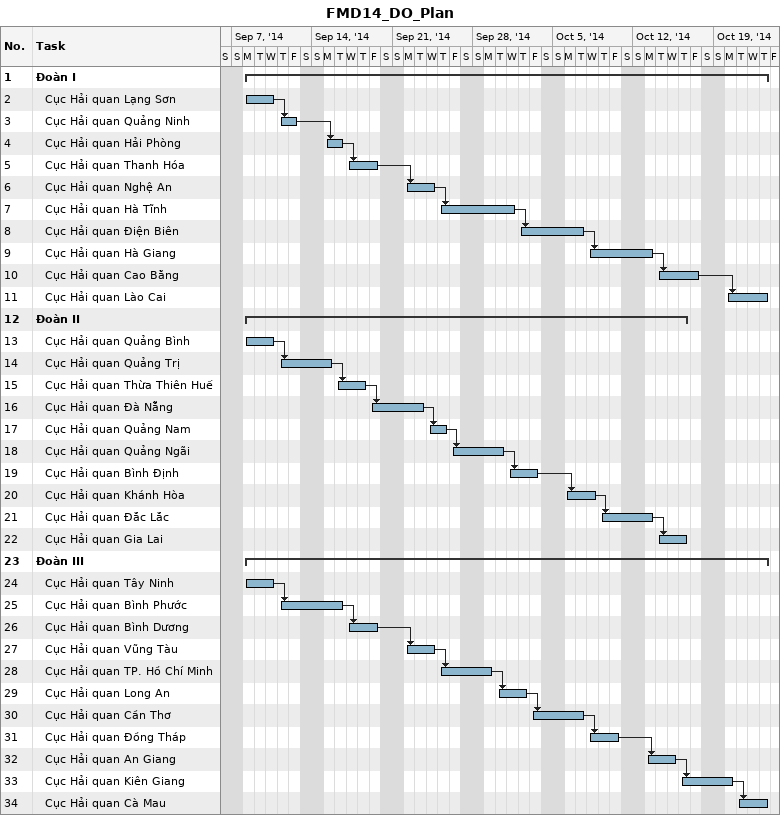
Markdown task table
FMD14_DO_Plan

| ID | Level | Task | Start | Finish | Predecessors |
|---|---|---|---|---|---|
| 1 | 1 | **Đoàn I** | 2014-09-08 | 2014-10-23 |  |
| 2 | 2 | Cục Hải quan Lạng Sơn | 2014-09-08 | 2014-09-10 |  |
| 3 | 2 | Cục Hải quan Quảng Ninh | 2014-09-11 | 2014-09-12 | 2 |
| 4 | 2 | Cục Hải quan Hải Phòng | 2014-09-15 | 2014-09-16 | 3 |
| 5 | 2 | Cục Hải quan Thanh Hóa | 2014-09-17 | 2014-09-19 | 4 |
| 6 | 2 | Cục Hải quan Nghệ An | 2014-09-22 | 2014-09-24 | 5 |
| 7 | 2 | Cục Hải quan Hà Tĩnh | 2014-09-25 | 2014-10-01 | 6 |
| 8 | 2 | Cục Hải quan Điện Biên | 2014-10-02 | 2014-10-07 | 7 |
| 9 | 2 | Cục Hải quan Hà Giang | 2014-10-08 | 2014-10-13 | 8 |
| 10 | 2 | Cục Hải quan Cao Bằng | 2014-10-14 | 2014-10-17 | 9 |
| 11 | 2 | Cục Hải quan Lào Cai | 2014-10-20 | 2014-10-23 | 10 |
| 12 | 1 | **Đoàn II** | 2014-09-08 | 2014-10-16 |  |
| 13 | 2 | Cục Hải quan Quảng Bình | 2014-09-08 | 2014-09-10 |  |
| 14 | 2 | Cục Hải quan Quảng Trị | 2014-09-11 | 2014-09-15 | 13 |
| 15 | 2 | Cục Hải quan Thừa Thiên Huế | 2014-09-16 | 2014-09-18 | 14 |
| 16 | 2 | Cục Hải quan Đà Nẵng | 2014-09-19 | 2014-09-23 | 15 |
| 17 | 2 | Cục Hải quan Quảng Nam | 2014-09-24 | 2014-09-25 | 16 |
| 18 | 2 | Cục Hải quan Quảng Ngãi | 2014-09-26 | 2014-09-30 | 17 |
| 19 | 2 | Cục Hải quan Bình Định | 2014-10-01 | 2014-10-03 | 18 |
| 20 | 2 | Cục Hải quan Khánh Hòa | 2014-10-06 | 2014-10-08 | 19 |
| 21 | 2 | Cục Hải quan Đắc Lắc | 2014-10-09 | 2014-10-13 | 20 |
| 22 | 2 | Cục Hải quan Gia Lai | 2014-10-14 | 2014-10-16 | 21 |
| 23 | 1 | **Đoàn III** | 2014-09-08 | 2014-10-23 |  |
| 24 | 2 | Cục Hải quan Tây Ninh | 2014-09-08 | 2014-09-10 |  |
| 25 | 2 | Cục Hải quan Bình Phước | 2014-09-11 | 2014-09-16 | 24 |
| 26 | 2 | Cục Hải quan Bình Dương | 2014-09-17 | 2014-09-19 | 25 |
| 27 | 2 | Cục Hải quan Vũng Tàu | 2014-09-22 | 2014-09-24 | 26 |
| 28 | 2 | Cục Hải quan TP. Hồ Chí Minh | 2014-09-25 | 2014-09-29 | 27 |
| 29 | 2 | Cục Hải quan Long An | 2014-09-30 | 2014-10-02 | 28 |
| 30 | 2 | Cục Hải quan Cần Thơ | 2014-10-03 | 2014-10-07 | 29 |
| 31 | 2 | Cục Hải quan Đồng Tháp | 2014-10-08 | 2014-10-10 | 30 |
| 32 | 2 | Cục Hải quan An Giang | 2014-10-13 | 2014-10-15 | 31 |
| 33 | 2 | Cục Hải quan Kiên Giang | 2014-10-16 | 2014-10-20 | 32 |
| 34 | 2 | Cục Hải quan Cà Mau | 2014-10-21 | 2014-10-23 | 33 |
